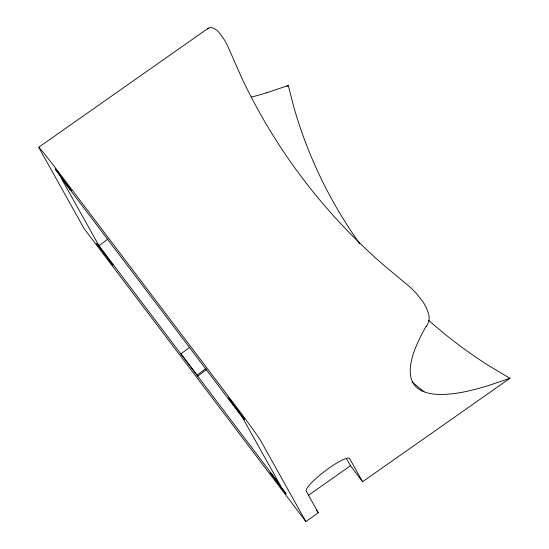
<?xml version="1.0" encoding="UTF-8"?>
<svg xmlns="http://www.w3.org/2000/svg" width="549" height="549" viewBox="0 0 549 549"><rect width="100%" height="100%" fill="white"/><g stroke="black" fill="none" stroke-linecap="round" stroke-linejoin="round"><path stroke-width="0.82" d="M426.264 326.154C430.121 321.707 429.723 315.469 427.397 310.432A37.517 17.52 40.1 0 0 423.032 301.923L416.142 293.104L410.446 287.422L383.957 265.352A577.795 557.317 11.5 0 1 241.251 76.846L227.705 46.034L224.328 39.734L219.044 32.473A37.517 13.842 74.8 0 0 213.877 28.39L210.967 27.45L208.394 28.136L38.759 147.221M207.316 29.056L208.394 28.136M98.971 245.753L60.925 177.663L242.294 417.233L280.333 485.323L98.971 245.753L107.782 239.138M181.589 354.894L180.998 353.824L189.817 347.215M206.527 369.573L197.709 376.189L197.118 375.125L205.937 368.509M286.866 86.454L288.568 85.26M308.312 495.363L350.488 465.758L346.323 458.291M305.855 521.55L260.665 440.662A40.715 0.995 53.1 0 0 232.913 402.335L59.608 173.415A40.715 0.995 53.1 0 0 38.993 147.853L84.182 228.741L305.855 521.55L318.331 512.793L306.239 491.149A27.141 4.831 -37.1 0 1 325.571 470.61A27.141 4.831 -37.1 0 1 349.651 458.587L362.58 481.727L510.241 378.069M266.725 92.774L288.273 85.472L293.866 107.261A460.982 444.642 11.5 0 0 359.876 243.88M424 391.746L412.121 382.015M350.488 465.758L362.58 481.727M316.313 510.131L318.331 512.793M180.998 353.824L197.118 375.125M428.577 320.259A460.982 444.642 11.5 0 0 490.113 366.485L509.946 378.282L488.39 385.583A604.792 107.611 -37.1 0 1 463.404 392.048L457.962 393.002A590.408 105.051 -37.1 0 1 424.796 392.096L421.989 390.915A576.045 102.498 -37.1 0 1 426.209 326.195M266.725 92.774A604.792 107.611 -37.1 0 1 251.36 97.07M55.6 169.511L55.085 168.962L71.267 190.633L55.6 169.511M97.207 243.982L96.686 243.433L112.874 265.105L97.207 243.982M228.906 398.43L228.391 397.881L244.573 419.553L228.906 398.43M270.513 472.909L269.991 472.353L286.18 494.025L270.513 472.909"/></g></svg>
